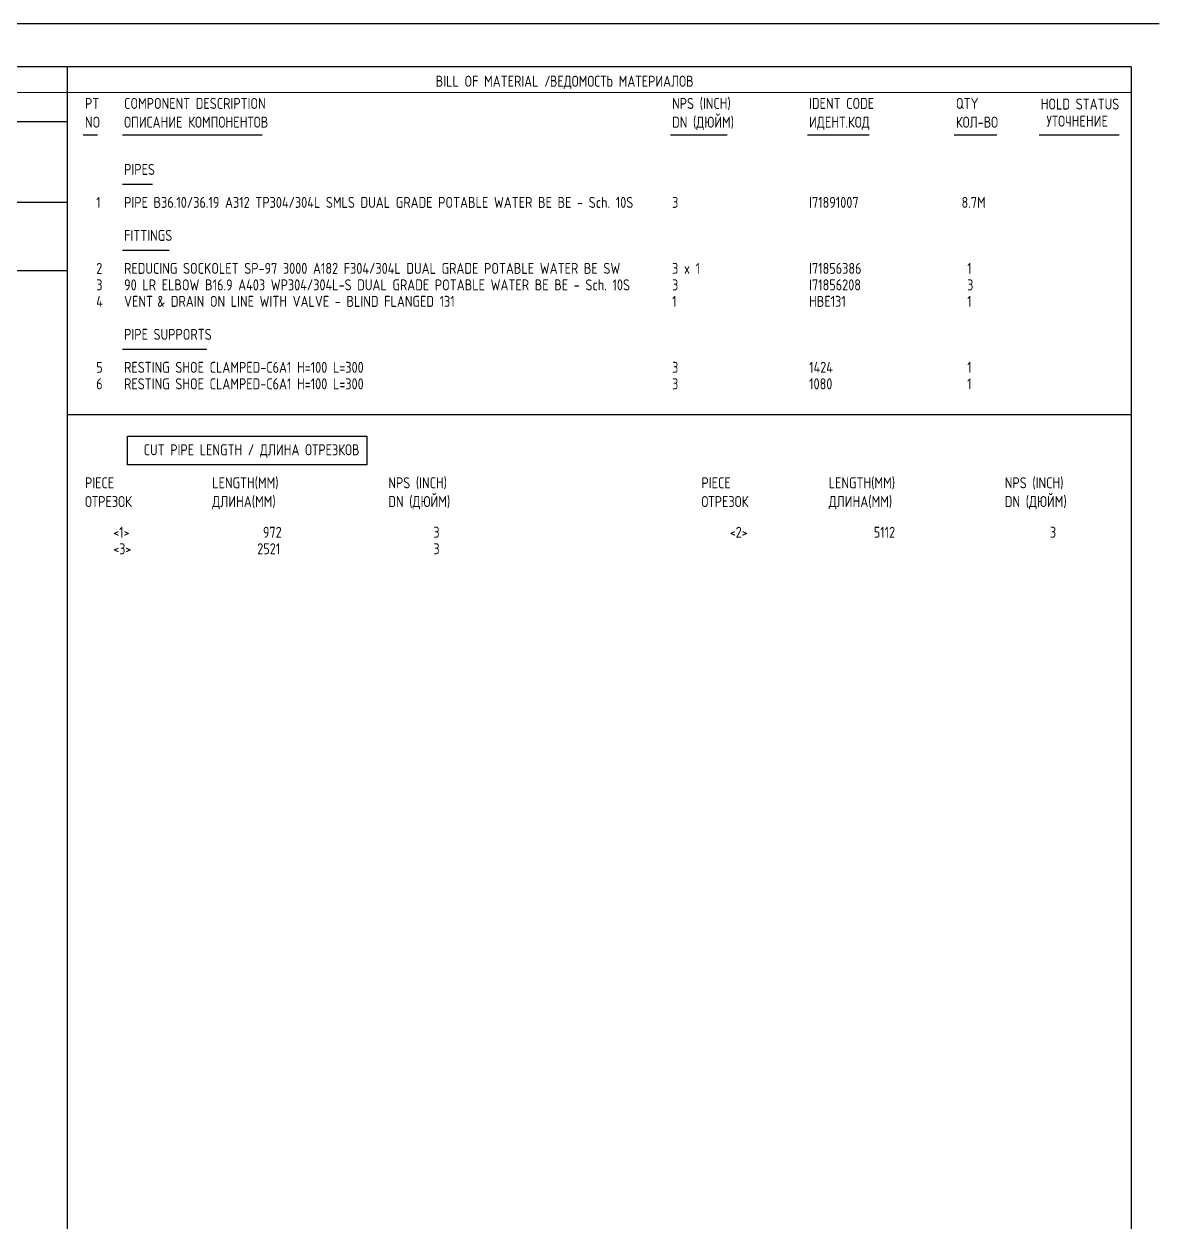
# Model space of a CAD drawing. Extents: x -1005 to 594, y -998 to 420.
# Drawn here: x 395.2 to 594, y 210 to 420 of the extents above; entities that cross this region are included whole.
import ezdxf

# ---------------------------------------------------------------- set-up
doc = ezdxf.new("R2010")
doc.units = 0
doc.styles.add('TTFN17', font='GOST type A')

msp = doc.modelspace()

# ---------------------------------------------------------------- linework, layer by layer
at = {"layer": 'GT_1', "flags": 128}
for points in [[(594, 420), (0, 420)], [(589.1, 412.5), (25.4, 412.5)], [(402.7, 412.5), (402.7, 7.5)], [(589.1, 412.5), (589.1, 7.5)], [(589.1, 408), (162.7, 407.9)], [(190.3, 402.9), (402.7, 402.9)], [(408.046, 400.531), (405.557, 400.531)], [(436.894, 400.531), (412.414, 400.531)], [(518.373, 400.531), (508.414, 400.531)], [(543.202, 400.531), (532.414, 400.531)], [(565.597, 400.531), (558.129, 400.531)], [(587, 400.5), (573, 400.5)], [(417.669, 391.854), (412.414, 391.854)], [(402.7, 388.7), (226.9, 388.7)], [(420.573, 380.289), (412.414, 380.289)], [(402.7, 376.7), (25.4, 376.7)], [(427.211, 362.942), (412.414, 362.942)], [(402.7, 351.537), (589, 351.537)], [(413.271, 347.752), (455.204, 347.752), (455.204, 342.704), (413.271, 342.704), (413.271, 347.752)]]:
    msp.add_lwpolyline(points, dxfattribs=at)

# ---------------------------------------------------------------- texts
at = {"layer": 'GT_1', "style": 'TTFN17'}
for s, p in [('BILL OF MATERIAL /', (467.289, 409)), ('ВЕДОМОСТЬ МАТЕРИАЛОВ', (487.289, 409)), ('PT', (405.846, 405.109)), ('COMPONENT DESCRIPTION', (412.703, 405.109)), ('NPS (INCH)', (508.703, 405.109)), ('IDENT CODE', (532.703, 405.109)), ('QTY', (558.417, 405.109)), ('HOLD STATUS', (573.289, 405)), ('NO', (405.846, 401.822)), ('ОПИСАНИЕ КОМПОНЕНТОВ', (412.703, 401.822)), ('DN (ДЮЙМ)', (508.703, 401.822)), ('ИДЕНТ.КОД', (532.703, 401.822)), ('КОЛ-ВО', (558.417, 401.822)), ('УТОЧНЕНИЕ', (574.289, 402)), ('PIPES', (412.703, 393.544)), ('  1', (405.846, 387.762)), ('PIPE B36.10/36.19 A312 TP304/304L SMLS DUAL GRADE POTABLE WATER BE BE - Sch. 10S', (412.703, 387.762)), ('3', (508.703, 387.762)), ('I71891007', (532.703, 387.762)), (' 8.7M', (558.417, 387.762)), ('FITTINGS', (412.703, 381.98)), ('  2', (405.846, 376.197)), ('REDUCING SOCKOLET SP-97 3000 A182 F304/304L DUAL GRADE POTABLE WATER BE SW', (412.703, 376.197)), ('3 x 1', (508.703, 376.197)), ('I71856386', (532.703, 376.197)), ('  1', (558.417, 376.197)), ('  3', (405.846, 373.306)), ('90 LR ELBOW B16.9 A403 WP304/304L-S DUAL GRADE POTABLE WATER BE BE - Sch. 10S', (412.703, 373.306)), ('3', (508.703, 373.306)), ('I71856208', (532.703, 373.306)), ('  3', (558.417, 373.306)), ('  4', (405.846, 370.415)), ('VENT', (412.703, 370.415)), ('& DRAIN ON LINE WITH VALVE - BLIND FLANGED 131', (418.513, 370.415)), ('1', (508.703, 370.415)), ('HBE131', (532.703, 370.415)), ('  1', (558.417, 370.415)), ('PIPE SUPPORTS', (412.703, 364.633)), ('  5', (405.846, 358.85)), ('RESTING SHOE CLAMPED-C6A1 H=100 L=300', (412.703, 358.85)), ('3', (508.703, 358.85)), ('1424', (532.703, 358.85)), ('  1', (558.417, 358.85)), ('  6', (405.846, 355.959)), ('RESTING SHOE CLAMPED-C6A1 H=100 L=300', (412.703, 355.959)), ('3', (508.703, 355.959)), ('1080', (532.703, 355.959)), ('  1', (558.417, 355.959)), ('CUT PIPE LENGTH / ДЛИНА ОТРЕЗКОВ', (416.132, 344.395)), ('PIECE', (405.846, 338.612)), ('LENGTH(MM)', (428.132, 338.612)), ('NPS (INCH)', (458.989, 338.612)), ('PIECE', (513.846, 338.612)), ('LENGTH(MM)', (536.132, 338.612)), ('NPS (INCH)', (566.989, 338.612)), ('ОТРЕЗОК', (405.846, 335.326)), ('ДЛИНА(MM)', (428.132, 335.326)), ('DN (ДЮЙМ)', (458.989, 335.326)), ('ОТРЕЗОК', (513.846, 335.326)), ('ДЛИНА(MM)', (536.132, 335.326)), ('DN (ДЮЙМ)', (566.989, 335.326)), ('     <1>', (405.846, 329.939)), ('         972', (428.132, 329.939)), ('        3', (458.989, 329.939)), ('     <2>', (513.846, 329.939)), ('        5112', (536.132, 329.939)), ('        3', (566.989, 329.939)), ('     <3>', (405.846, 327.048)), ('        2521', (428.132, 327.048)), ('        3', (458.989, 327.048))]:
    msp.add_text(s, height=1.925, dxfattribs=at).set_placement(p)

doc.saveas('drawing.dxf')
